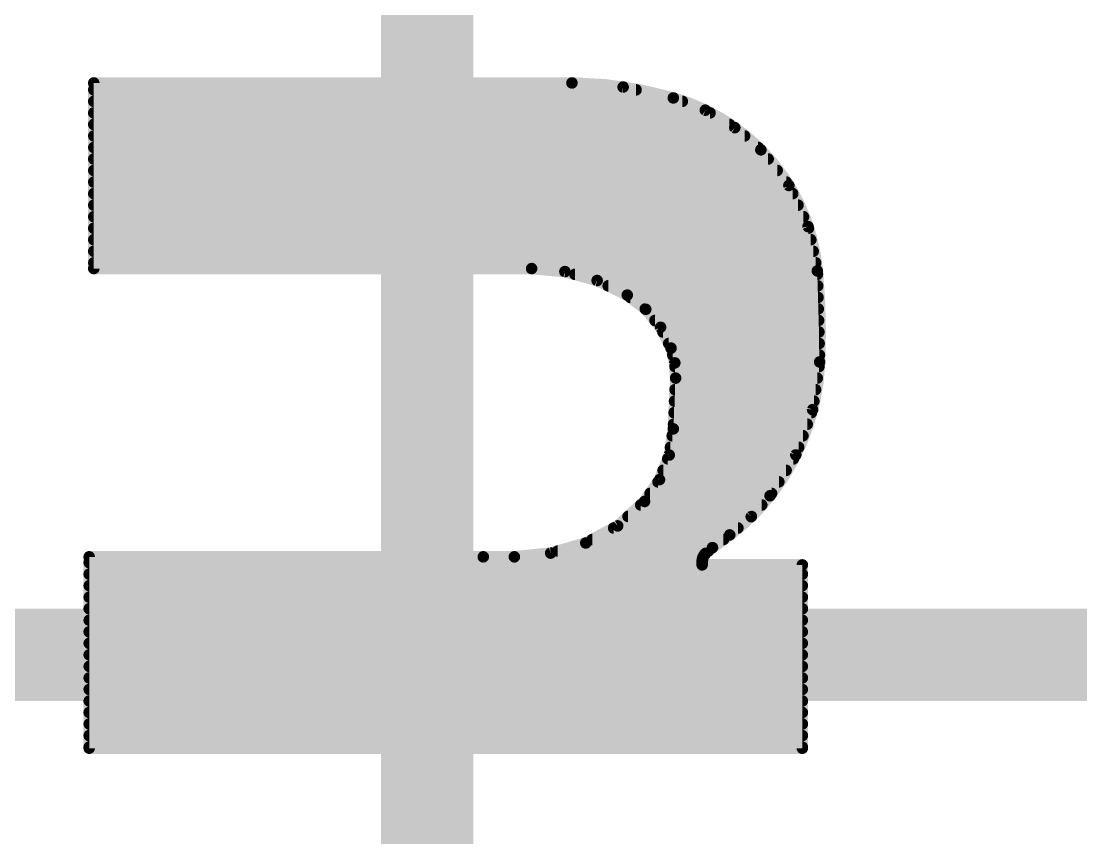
# Model space of a CAD drawing. Extents: x -3.8 to 20.4, y -39.4 to 28.1.
# Drawn here: x 12.225 to 14.561, y 16.107 to 17.906 of the extents above; entities that cross this region are included whole.
import ezdxf

# ---------------------------------------------------------------- set-up
doc = ezdxf.new("R2010")
doc.units = 0
for name, color, linetype in [('1', 12, 'CONTINUOUS'), ('16', 132, 'CONTINUOUS'), ('22', 40, 'CONTINUOUS')]:
    doc.layers.add(name, color=color, linetype=linetype)

msp = doc.modelspace()

# ---------------------------------------------------------------- linework, layer by layer
at = {"layer": '1', "const_width": 0.2032}
msp.add_lwpolyline([(13.12, 15.24), (13.12, 19.138)], dxfattribs=at)
at = {"layer": '16', "const_width": 0.2032}
msp.add_lwpolyline([(1.27, 16.51), (16.256, 16.51)], dxfattribs=at)
at = {"layer": '22'}
for points, const_width in [([(12.385, 17.7762, 1), (12.385, 17.7634)], 0.0127), ([(12.385, 17.7762, 1), (12.385, 17.7634)], 0.0127), ([(12.3913, 17.7698, 1), (12.3787, 17.7698)], 0.0127), ([(12.3913, 17.7698, 1), (12.3787, 17.7698)], 0.0127), ([(13.4396, 17.7761, 1), (13.4386, 17.7635)], 0.0127), ([(13.6627, 17.7368, 0.0668), (13.4391, 17.7698)], 0.0254), ([(13.4392, 17.7761, 1), (13.439, 17.7635)], 0.0127), ([(13.4391, 17.7634, 1), (13.4391, 17.7762)], 0.0127), ([(13.4391, 17.7634, 1), (13.4391, 17.7762)], 0.0127), ([(12.385, 17.761, 1), (12.385, 17.7482)], 0.0127), ([(13.5533, 17.767, 1), (13.5507, 17.7546)], 0.0127), ([(13.5515, 17.7544, 1), (13.5525, 17.7671)], 0.0127), ([(13.5805, 17.7482, 1), (13.5805, 17.761)], 0.0127), ([(12.385, 17.7356, 1), (12.385, 17.7229)], 0.0127), ([(13.665, 17.7427, 1), (13.6604, 17.7309)], 0.0127), ([(13.8557, 17.6225, 0.1281), (13.6627, 17.7368)], 0.0254), ([(13.6645, 17.7429, 1), (13.6609, 17.7307)], 0.0127), ([(13.6609, 17.7307, 1), (13.6645, 17.7429)], 0.0127), ([(13.6614, 17.7306, 1), (13.664, 17.743)], 0.0127), ([(13.6826, 17.7229, 1), (13.6826, 17.7356)], 0.0127), ([(12.385, 17.7102, 1), (12.385, 17.6974)], 0.0127), ([(13.7365, 17.7153, 1), (13.73, 17.7044)], 0.0127), ([(13.731, 17.7039, 1), (13.7355, 17.7158)], 0.0127), ([(13.7435, 17.6974, 1), (13.7435, 17.7102)], 0.0127), ([(12.385, 17.6848, 1), (12.385, 17.672)], 0.0127), ([(13.7864, 17.672, 1), (13.7864, 17.6848)], 0.0127), ([(12.385, 17.6594, 1), (12.385, 17.6467)], 0.0127), ([(13.8023, 17.6762, 1), (13.7941, 17.6666)], 0.0127), ([(13.7949, 17.6659, 1), (13.8014, 17.6769)], 0.0127), ([(13.8198, 17.6467, 1), (13.8198, 17.6594)], 0.0127), ([(12.385, 17.634, 1), (12.385, 17.6212)], 0.0127), ([(13.8497, 17.6212, 1), (13.8497, 17.634)], 0.0127), ([(12.385, 17.6086, 1), (12.385, 17.5958)], 0.0127), ([(13.8607, 17.6264, 1), (13.8507, 17.6186)], 0.0127), ([(13.9802, 17.3558, 0.1741), (13.8557, 17.6225)], 0.0254), ([(13.8602, 17.627, 1), (13.8512, 17.618)], 0.0127), ([(13.8512, 17.618, 1), (13.8602, 17.627)], 0.0127), ([(13.8516, 17.6177, 1), (13.8598, 17.6273)], 0.0127), ([(13.8717, 17.5958, 1), (13.8717, 17.6086)], 0.0127), ([(12.385, 17.5832, 1), (12.385, 17.5705)], 0.0127), ([(13.8917, 17.5705, 1), (13.8917, 17.5832)], 0.0127), ([(12.385, 17.5578, 1), (12.385, 17.545)], 0.0127), ([(13.9232, 17.5467, 1), (13.9117, 17.5413)], 0.0127), ([(13.9116, 17.545, 1), (13.9116, 17.5578)], 0.0127), ([(13.9124, 17.5401, 1), (13.9224, 17.5479)], 0.0127), ([(12.385, 17.5324, 1), (12.385, 17.5196)], 0.0127), ([(13.9259, 17.5196, 1), (13.9259, 17.5324)], 0.0127), ([(12.385, 17.507, 1), (12.385, 17.4943)], 0.0127), ([(13.9377, 17.4943, 1), (13.9377, 17.507)], 0.0127), ([(12.385, 17.4816, 1), (12.385, 17.4688)], 0.0127), ([(13.9496, 17.4688, 1), (13.9496, 17.4816)], 0.0127), ([(12.385, 17.4562, 1), (12.385, 17.4434)], 0.0127), ([(13.9659, 17.4548, 1), (13.9535, 17.4522)], 0.0127), ([(13.9539, 17.4508, 1), (13.9654, 17.4562)], 0.0127), ([(13.9605, 17.4434, 1), (13.9605, 17.4562)], 0.0127), ([(12.385, 17.4308, 1), (12.385, 17.4181)], 0.0127), ([(13.9658, 17.4181, 1), (13.9658, 17.4308)], 0.0127), ([(12.385, 17.4054, 1), (12.385, 17.3926)], 0.0127), ([(13.9711, 17.3926, 1), (13.9711, 17.4054)], 0.0127), ([(12.385, 17.38, 1), (12.385, 17.3672)], 0.0127), ([(13.9765, 17.3672, 1), (13.9765, 17.38)], 0.0127), ([(12.385, 17.3673, 1), (12.385, 17.3545)], 0.0127), ([(12.385, 17.3673, 1), (12.385, 17.3545)], 0.0127), ([(12.3787, 17.3609, 1), (12.3913, 17.3609)], 0.0127), ([(12.3787, 17.3609, 1), (12.3913, 17.3609)], 0.0127), ([(13.3508, 17.3672, 1), (13.3496, 17.3546)], 0.0127), ([(13.5611, 17.3025, 0.136), (13.3502, 17.3609)], 0.0254), ([(13.3502, 17.3672, 1), (13.3502, 17.3546)], 0.0127), ([(13.3502, 17.3545, 1), (13.3502, 17.3673)], 0.0127), ([(13.3502, 17.3545, 1), (13.3502, 17.3673)], 0.0127), ([(13.4253, 17.3604, 1), (13.4219, 17.3482)], 0.0127), ([(13.4231, 17.348, 1), (13.4242, 17.3606)], 0.0127), ([(13.4456, 17.3546, 1), (13.4456, 17.3419)], 0.0127), ([(13.9865, 17.356, 1), (13.9739, 17.3556)], 0.0127), ([(13.9852, 17.1552, 0.0335), (13.9802, 17.3558)], 0.0254), ([(13.9865, 17.3564, 1), (13.9739, 17.3552)], 0.0127), ([(13.9739, 17.3552, 1), (13.9865, 17.3564)], 0.0127), ([(13.974, 17.3545, 1), (13.9864, 17.3571)], 0.0127), ([(13.9804, 17.3419, 1), (13.9804, 17.3546)], 0.0127), ([(13.4975, 17.3403, 1), (13.4919, 17.3289)], 0.0127), ([(13.493, 17.3285, 1), (13.4964, 17.3407)], 0.0127), ([(13.5191, 17.3292, 1), (13.5191, 17.3164)], 0.0127), ([(13.981, 17.3164, 1), (13.981, 17.3292)], 0.0127), ([(13.565, 17.3075, 1), (13.5572, 17.2975)], 0.0127), ([(13.6576, 17.1856, 0.1719), (13.5611, 17.3025)], 0.0254), ([(13.5644, 17.3079, 1), (13.5578, 17.2971)], 0.0127), ([(13.5578, 17.2971, 1), (13.5644, 17.3079)], 0.0127), ([(13.5583, 17.2968, 1), (13.5639, 17.3082)], 0.0127), ([(13.5678, 17.3038, 1), (13.5678, 17.291)], 0.0127), ([(13.9817, 17.291, 1), (13.9817, 17.3038)], 0.0127), ([(13.6009, 17.2784, 1), (13.6009, 17.2657)], 0.0127), ([(13.6068, 17.2753, 1), (13.597, 17.2672)], 0.0127), ([(13.598, 17.2662, 1), (13.6058, 17.2763)], 0.0127), ([(13.9823, 17.2657, 1), (13.9823, 17.2784)], 0.0127), ([(13.6222, 17.253, 1), (13.6222, 17.2402)], 0.0127), ([(13.6403, 17.2344, 1), (13.629, 17.2288)], 0.0127), ([(13.6297, 17.2276, 1), (13.6395, 17.2356)], 0.0127), ([(13.9829, 17.2402, 1), (13.9829, 17.253)], 0.0127), ([(13.6398, 17.2276, 1), (13.6398, 17.2148)], 0.0127), ([(13.9836, 17.2148, 1), (13.9836, 17.2276)], 0.0127), ([(13.6525, 17.2022, 1), (13.6525, 17.1895)], 0.0127), ([(13.6638, 17.1872, 1), (13.6514, 17.184)], 0.0127), ([(13.6677, 17.1196, 0.0992), (13.6576, 17.1856)], 0.0254), ([(13.6636, 17.1878, 1), (13.6516, 17.1834)], 0.0127), ([(13.6516, 17.1834, 1), (13.6636, 17.1878)], 0.0127), ([(13.6519, 17.1828, 1), (13.6633, 17.1884)], 0.0127), ([(13.9842, 17.1895, 1), (13.9842, 17.2022)], 0.0127), ([(13.6615, 17.1768, 1), (13.6615, 17.164)], 0.0127), ([(13.9848, 17.164, 1), (13.9848, 17.1768)], 0.0127), ([(13.6723, 17.1534, 1), (13.6596, 17.1528)], 0.0127), ([(13.6598, 17.1515, 1), (13.6721, 17.1547)], 0.0127), ([(13.6664, 17.1514, 1), (13.6664, 17.1386)], 0.0127), ([(13.876, 16.8605, 0.1577), (13.9852, 17.1552)], 0.0254), ([(13.9915, 17.1543, 1), (13.9789, 17.1561)], 0.0127), ([(13.9789, 17.1555, 1), (13.9915, 17.1549)], 0.0127), ([(13.9915, 17.1549, 1), (13.9789, 17.1555)], 0.0127), ([(13.9789, 17.155, 1), (13.9915, 17.1554)], 0.0127), ([(13.9837, 17.1386, 1), (13.9837, 17.1514)], 0.0127), ([(13.6677, 17.1196, 0.0006), (13.6627, 17.0078)], 0.0254), ([(13.6677, 17.126, 1), (13.6677, 17.1133)], 0.0127), ([(13.6614, 17.1199, 1), (13.674, 17.1193)], 0.0127), ([(13.674, 17.1193, 1), (13.6614, 17.1199)], 0.0127), ([(13.674, 17.1193, 1), (13.6614, 17.1199)], 0.0127), ([(13.6614, 17.1193, 1), (13.674, 17.1199)], 0.0127), ([(13.98, 17.1133, 1), (13.98, 17.126)], 0.0127), ([(13.6666, 17.1006, 1), (13.6666, 17.0878)], 0.0127), ([(13.9762, 17.0878, 1), (13.9762, 17.1006)], 0.0127), ([(13.6654, 17.0752, 1), (13.6654, 17.0624)], 0.0127), ([(13.9725, 17.0624, 1), (13.9725, 17.0752)], 0.0127), ([(13.6643, 17.0498, 1), (13.6643, 17.0371)], 0.0127), ([(13.9634, 17.051, 1), (13.976, 17.0491)], 0.0127), ([(13.9757, 17.0478, 1), (13.9638, 17.0522)], 0.0127), ([(13.9672, 17.0371, 1), (13.9672, 17.0498)], 0.0127), ([(13.6632, 17.0244, 1), (13.6632, 17.0116)], 0.0127), ([(13.9578, 17.0116, 1), (13.9578, 17.0244)], 0.0127), ([(13.5992, 16.8478, 0.1688), (13.6627, 17.0078)], 0.0254), ([(13.6564, 17.0081, 1), (13.669, 17.0075)], 0.0127), ([(13.6564, 17.0081, 1), (13.669, 17.0075)], 0.0127), ([(13.669, 17.0068, 1), (13.6564, 17.0088)], 0.0127), ([(13.669, 17.0075, 1), (13.6564, 17.0081)], 0.0127), ([(13.6603, 16.999, 1), (13.6603, 16.9862)], 0.0127), ([(13.9484, 16.9862, 1), (13.9484, 16.999)], 0.0127), ([(13.6596, 16.9478, 1), (13.6478, 16.9525)], 0.0127), ([(13.6564, 16.9736, 1), (13.6564, 16.9609)], 0.0127), ([(13.9381, 16.947, 1), (13.9274, 16.9538)], 0.0127), ([(13.939, 16.9609, 1), (13.939, 16.9736)], 0.0127), ([(13.6504, 16.9482, 1), (13.6504, 16.9354)], 0.0127), ([(13.6474, 16.9511, 1), (13.66, 16.9492)], 0.0127), ([(13.9268, 16.9526, 1), (13.9387, 16.9482)], 0.0127), ([(13.9274, 16.9354, 1), (13.9274, 16.9482)], 0.0127), ([(13.6403, 16.9228, 1), (13.6403, 16.91)], 0.0127), ([(13.9113, 16.91, 1), (13.9113, 16.9228)], 0.0127), ([(13.6288, 16.8974, 1), (13.6288, 16.8847)], 0.0127), ([(13.6263, 16.8983, 1), (13.6381, 16.8936)], 0.0127), ([(13.6374, 16.8923, 1), (13.6269, 16.8995)], 0.0127), ([(13.8953, 16.8847, 1), (13.8953, 16.8974)], 0.0127), ([(13.6114, 16.872, 1), (13.6114, 16.8592)], 0.0127), ([(13.7871, 16.7742, 0.0664), (13.876, 16.8605)], 0.0254), ([(13.871, 16.8644, 1), (13.881, 16.8566)], 0.0127), ([(13.8706, 16.8639, 1), (13.8814, 16.8571)], 0.0127), ([(13.881, 16.8566, 1), (13.871, 16.8644)], 0.0127), ([(13.8807, 16.8562, 1), (13.8713, 16.8648)], 0.0127), ([(13.8792, 16.8592, 1), (13.8792, 16.872)], 0.0127), ([(13.4696, 16.7564, 0.1229), (13.5992, 16.8478)], 0.0254), ([(13.5908, 16.8466, 1), (13.5908, 16.8338)], 0.0127), ([(13.5944, 16.8519, 1), (13.604, 16.8437)], 0.0127), ([(13.594, 16.8514, 1), (13.6044, 16.8442)], 0.0127), ([(13.604, 16.8437, 1), (13.5944, 16.8519)], 0.0127), ([(13.6035, 16.8431, 1), (13.5949, 16.8525)], 0.0127), ([(13.8577, 16.8338, 1), (13.8577, 16.8466)], 0.0127), ([(13.5628, 16.8212, 1), (13.5628, 16.8085)], 0.0127), ([(13.8297, 16.8187, 1), (13.8391, 16.8101)], 0.0127), ([(13.8385, 16.8096, 1), (13.8303, 16.8192)], 0.0127), ([(13.8348, 16.8085, 1), (13.8348, 16.8212)], 0.0127), ([(13.5312, 16.7958, 1), (13.5312, 16.783)], 0.0127), ([(13.5358, 16.7988, 1), (13.5443, 16.7894)], 0.0127), ([(13.543, 16.7885, 1), (13.537, 16.7997)], 0.0127), ([(13.805, 16.783, 1), (13.805, 16.7958)], 0.0127), ([(13.4838, 16.7704, 1), (13.4838, 16.7576)], 0.0127), ([(13.749, 16.7462, 0.0022), (13.7871, 16.7742)], 0.0254), ([(13.7732, 16.7576, 1), (13.7732, 16.7704)], 0.0127), ([(13.7833, 16.7793, 1), (13.7909, 16.7691)], 0.0127), ([(13.783, 16.779, 1), (13.7912, 16.7694)], 0.0127), ([(13.7909, 16.7691, 1), (13.7833, 16.7793)], 0.0127), ([(13.7909, 16.7691, 1), (13.7833, 16.7793)], 0.0127), ([(13.3121, 16.7259, 0.0895), (13.4696, 16.7564)], 0.0254), ([(13.4078, 16.745, 1), (13.4078, 16.7323)], 0.0127), ([(13.4673, 16.7623, 1), (13.4719, 16.7505)], 0.0127), ([(13.4666, 16.762, 1), (13.4726, 16.7508)], 0.0127), ([(13.4719, 16.7505, 1), (13.4673, 16.7623)], 0.0127), ([(13.4714, 16.7503, 1), (13.4678, 16.7625)], 0.0127), ([(13.749, 16.7462, 0.0333), (13.7338, 16.7335)], 0.0254), ([(13.7399, 16.7323, 1), (13.7399, 16.745)], 0.0127), ([(13.7452, 16.7513, 1), (13.7528, 16.7411)], 0.0127), ([(13.7453, 16.7513, 1), (13.7527, 16.7411)], 0.0127), ([(13.7531, 16.7413, 1), (13.7449, 16.7511)], 0.0127), ([(13.7527, 16.7411, 1), (13.7453, 16.7513)], 0.0127), ([(12.3749, 16.7323, 1), (12.3749, 16.7195)], 0.0127), ([(12.3749, 16.7323, 1), (12.3749, 16.7195)], 0.0127), ([(12.3812, 16.7259, 1), (12.3686, 16.7259)], 0.0127), ([(12.3812, 16.7259, 1), (12.3686, 16.7259)], 0.0127), ([(13.2436, 16.7259, 0.0064), (13.3121, 16.7259)], 0.0254), ([(13.2437, 16.7322, 1), (13.2435, 16.7196)], 0.0127), ([(13.2436, 16.7195, 1), (13.2436, 16.7323)], 0.0127), ([(13.3115, 16.7322, 1), (13.3127, 16.7196)], 0.0127), ([(13.312, 16.7322, 1), (13.3122, 16.7196)], 0.0127), ([(13.3122, 16.7196, 1), (13.312, 16.7322)], 0.0127), ([(13.3121, 16.7195, 1), (13.3121, 16.7323)], 0.0127), ([(13.3905, 16.7402, 1), (13.394, 16.728)], 0.0127), ([(13.3929, 16.7278, 1), (13.3916, 16.7404)], 0.0127), ([(13.7338, 16.7335, 0.205), (13.7262, 16.7157)], 0.0254), ([(13.7325, 16.7157, 1), (13.7199, 16.7157)], 0.0127), ([(13.7325, 16.7157, 1), (13.7199, 16.7157)], 0.0127), ([(13.723, 16.729, 1), (13.7334, 16.7218)], 0.0127), ([(13.7344, 16.7241, 1), (13.722, 16.7266)], 0.0127), ([(13.7297, 16.7384, 1), (13.7379, 16.7286)], 0.0127), ([(13.7294, 16.7381, 1), (13.7382, 16.7289)], 0.0127), ([(13.739, 16.7299, 1), (13.7286, 16.7371)], 0.0127), ([(13.7382, 16.7289, 1), (13.7294, 16.7381)], 0.0127), ([(12.3749, 16.7196, 1), (12.3749, 16.7068)], 0.0127), ([(13.72, 16.717, 1), (13.7324, 16.7144)], 0.0127), ([(13.7262, 16.7145, 1), (13.7262, 16.7018)], 0.0127), ([(13.7262, 16.7145, 1), (13.7262, 16.7018)], 0.0127), ([(13.7199, 16.7157, 1), (13.7325, 16.7157)], 0.0127), ([(13.7199, 16.7081, 1), (13.7325, 16.7081)], 0.0127), ([(13.7199, 16.7081, 1), (13.7325, 16.7081)], 0.0127), ([(13.7262, 16.7068, 1), (13.7262, 16.7196)], 0.0127), ([(13.9535, 16.7081, 1), (13.9408, 16.7081)], 0.0127), ([(13.9535, 16.7081, 1), (13.9408, 16.7081)], 0.0127), ([(13.9471, 16.7018, 1), (13.9471, 16.7145)], 0.0127), ([(13.9471, 16.7018, 1), (13.9471, 16.7145)], 0.0127), ([(12.3749, 16.6942, 1), (12.3749, 16.6814)], 0.0127), ([(13.9471, 16.6814, 1), (13.9471, 16.6942)], 0.0127), ([(12.3749, 16.6688, 1), (12.3749, 16.6561)], 0.0127), ([(13.9471, 16.6561, 1), (13.9471, 16.6688)], 0.0127), ([(12.3749, 16.6434, 1), (12.3749, 16.6306)], 0.0127), ([(13.9471, 16.6306, 1), (13.9471, 16.6434)], 0.0127), ([(12.3749, 16.618, 1), (12.3749, 16.6052)], 0.0127), ([(13.9471, 16.6052, 1), (13.9471, 16.618)], 0.0127), ([(12.3749, 16.5926, 1), (12.3749, 16.5799)], 0.0127), ([(13.9471, 16.5799, 1), (13.9471, 16.5926)], 0.0127), ([(12.3749, 16.5672, 1), (12.3749, 16.5544)], 0.0127), ([(13.9471, 16.5544, 1), (13.9471, 16.5672)], 0.0127), ([(12.3749, 16.5418, 1), (12.3749, 16.529)], 0.0127), ([(13.9471, 16.529, 1), (13.9471, 16.5418)], 0.0127), ([(12.3749, 16.5164, 1), (12.3749, 16.5037)], 0.0127), ([(13.9471, 16.5037, 1), (13.9471, 16.5164)], 0.0127), ([(12.3749, 16.491, 1), (12.3749, 16.4782)], 0.0127), ([(13.9471, 16.4782, 1), (13.9471, 16.491)], 0.0127), ([(12.3749, 16.4656, 1), (12.3749, 16.4528)], 0.0127), ([(13.9471, 16.4528, 1), (13.9471, 16.4656)], 0.0127), ([(12.3749, 16.4402, 1), (12.3749, 16.4275)], 0.0127), ([(13.9471, 16.4275, 1), (13.9471, 16.4402)], 0.0127), ([(12.3749, 16.4148, 1), (12.3749, 16.402)], 0.0127), ([(13.9471, 16.402, 1), (13.9471, 16.4148)], 0.0127), ([(12.3749, 16.3894, 1), (12.3749, 16.3766)], 0.0127), ([(13.9471, 16.3766, 1), (13.9471, 16.3894)], 0.0127), ([(12.3749, 16.364, 1), (12.3749, 16.3513)], 0.0127), ([(13.9471, 16.3513, 1), (13.9471, 16.364)], 0.0127), ([(12.3749, 16.3386, 1), (12.3749, 16.3258)], 0.0127), ([(13.9471, 16.3258, 1), (13.9471, 16.3386)], 0.0127), ([(12.3749, 16.3132, 1), (12.3749, 16.3004)], 0.0127), ([(12.3749, 16.3107, 1), (12.3749, 16.298)], 0.0127), ([(12.3749, 16.3107, 1), (12.3749, 16.298)], 0.0127), ([(12.3686, 16.3043, 1), (12.3812, 16.3043)], 0.0127), ([(12.3686, 16.3043, 1), (12.3812, 16.3043)], 0.0127), ([(13.9408, 16.3043, 1), (13.9535, 16.3043)], 0.0127), ([(13.9408, 16.3043, 1), (13.9535, 16.3043)], 0.0127), ([(13.9471, 16.3004, 1), (13.9471, 16.3132)], 0.0127), ([(13.9471, 16.298, 1), (13.9471, 16.3107)], 0.0127), ([(13.9471, 16.298, 1), (13.9471, 16.3107)], 0.0127)]:
    msp.add_lwpolyline(points, format="xyb", dxfattribs=dict(at, const_width=const_width))
at = {"layer": '22', "const_width": 0.0254}
for points in [[(13.4391, 17.7698), (12.385, 17.7698)], [(12.385, 17.7698), (12.385, 17.3609)], [(13.4391, 17.7698), (12.385, 17.7698)], [(12.385, 17.7698), (12.385, 17.3609)], [(13.552, 17.7608), (13.4391, 17.7698)], [(12.385, 17.7546), (13.5805, 17.7546)], [(13.6627, 17.7368), (13.552, 17.7608)], [(12.385, 17.7292), (13.6826, 17.7292)], [(13.7332, 17.7099), (13.6627, 17.7368)], [(12.385, 17.7038), (13.7435, 17.7038)], [(13.7982, 17.6714), (13.7332, 17.7099)], [(12.385, 17.6784), (13.7864, 17.6784)], [(12.385, 17.653), (13.8198, 17.653)], [(13.8557, 17.6225), (13.7982, 17.6714)], [(12.385, 17.6276), (13.8497, 17.6276)], [(12.385, 17.6022), (13.8717, 17.6022)], [(13.9174, 17.544), (13.8557, 17.6225)], [(12.385, 17.5768), (13.8917, 17.5768)], [(12.385, 17.5514), (13.9116, 17.5514)], [(13.9597, 17.4535), (13.9174, 17.544)], [(12.385, 17.526), (13.9259, 17.526)], [(12.385, 17.5006), (13.9377, 17.5006)], [(12.385, 17.4752), (13.9496, 17.4752)], [(12.385, 17.4498), (13.9605, 17.4498)], [(13.9802, 17.3558), (13.9597, 17.4535)], [(12.385, 17.4244), (13.9658, 17.4244)], [(12.385, 17.399), (13.9711, 17.399)], [(12.385, 17.3736), (13.9765, 17.3736)], [(12.385, 17.3609), (13.3502, 17.3609)], [(12.385, 17.3609), (13.3502, 17.3609)], [(13.3502, 17.3609), (13.4236, 17.3543)], [(13.4236, 17.3543), (13.4947, 17.3346)], [(13.4456, 17.3482), (13.9804, 17.3482)], [(13.9852, 17.1552), (13.9802, 17.3558)], [(13.4947, 17.3346), (13.5611, 17.3025)], [(13.5191, 17.3228), (13.981, 17.3228)], [(13.5611, 17.3025), (13.6019, 17.2712)], [(13.5678, 17.2974), (13.9817, 17.2974)], [(13.6009, 17.272), (13.9823, 17.272)], [(13.6019, 17.2712), (13.6346, 17.2316)], [(13.6222, 17.2466), (13.9829, 17.2466)], [(13.6346, 17.2316), (13.6576, 17.1856)], [(13.6398, 17.2212), (13.9836, 17.2212)], [(13.6525, 17.1958), (13.9842, 17.1958)], [(13.6576, 17.1856), (13.6659, 17.1531)], [(13.6615, 17.1704), (13.9848, 17.1704)], [(13.6659, 17.1531), (13.6677, 17.1196)], [(13.6664, 17.145), (13.9837, 17.145)], [(13.9697, 17.05), (13.9852, 17.1552)], [(13.6677, 17.1196), (13.6627, 17.0078)], [(13.6677, 17.1196), (13.98, 17.1196)], [(13.6666, 17.0942), (13.9762, 17.0942)], [(13.6654, 17.0688), (13.9725, 17.0688)], [(13.6643, 17.0434), (13.9672, 17.0434)], [(13.9328, 16.9504), (13.9697, 17.05)], [(13.6632, 17.018), (13.9578, 17.018)], [(13.6627, 17.0078), (13.6537, 16.9502)], [(13.6603, 16.9926), (13.9484, 16.9926)], [(13.6537, 16.9502), (13.6322, 16.8959)], [(13.6564, 16.9672), (13.939, 16.9672)], [(13.876, 16.8605), (13.9328, 16.9504)], [(13.6504, 16.9418), (13.9274, 16.9418)], [(13.6403, 16.9164), (13.9113, 16.9164)], [(13.6322, 16.8959), (13.5992, 16.8478)], [(13.6288, 16.891), (13.8953, 16.891)], [(13.6114, 16.8656), (13.8792, 16.8656)], [(13.8344, 16.8144), (13.876, 16.8605)], [(13.5992, 16.8478), (13.54, 16.7941)], [(13.5908, 16.8402), (13.8577, 16.8402)], [(13.5628, 16.8148), (13.8348, 16.8148)], [(13.7871, 16.7742), (13.8344, 16.8144)], [(13.54, 16.7941), (13.4696, 16.7564)], [(13.5312, 16.7894), (13.805, 16.7894)], [(13.4838, 16.764), (13.7732, 16.764)], [(13.749, 16.7462), (13.7871, 16.7742)], [(13.4696, 16.7564), (13.3922, 16.7341)], [(13.4078, 16.7386), (13.7399, 16.7386)], [(13.7338, 16.7335), (13.749, 16.7462)], [(13.3121, 16.7259), (12.3749, 16.7259)], [(12.3749, 16.7259), (12.3749, 16.3043)], [(13.2436, 16.7259), (12.3749, 16.7259)], [(12.3749, 16.7259), (12.3749, 16.3043)], [(13.3922, 16.7341), (13.3121, 16.7259)], [(13.7262, 16.7157), (13.7282, 16.7254)], [(13.7262, 16.7081), (13.7262, 16.7157)], [(13.7262, 16.7081), (13.7262, 16.7157)], [(13.7282, 16.7254), (13.7338, 16.7335)], [(12.3749, 16.7132), (13.7262, 16.7132)], [(13.9471, 16.7081), (13.7262, 16.7081)], [(13.9471, 16.7081), (13.7262, 16.7081)], [(13.9471, 16.3043), (13.9471, 16.7081)], [(13.9471, 16.3043), (13.9471, 16.7081)], [(12.3749, 16.6878), (13.9471, 16.6878)], [(12.3749, 16.6624), (13.9471, 16.6624)], [(12.3749, 16.637), (13.9471, 16.637)], [(12.3749, 16.6116), (13.9471, 16.6116)], [(12.3749, 16.5862), (13.9471, 16.5862)], [(12.3749, 16.5608), (13.9471, 16.5608)], [(12.3749, 16.5354), (13.9471, 16.5354)], [(12.3749, 16.51), (13.9471, 16.51)], [(12.3749, 16.4846), (13.9471, 16.4846)], [(12.3749, 16.4592), (13.9471, 16.4592)], [(12.3749, 16.4338), (13.9471, 16.4338)], [(12.3749, 16.4084), (13.9471, 16.4084)], [(12.3749, 16.383), (13.9471, 16.383)], [(12.3749, 16.3576), (13.9471, 16.3576)], [(12.3749, 16.3322), (13.9471, 16.3322)], [(12.3749, 16.3068), (13.9471, 16.3068)], [(12.3749, 16.3043), (13.9471, 16.3043)], [(12.3749, 16.3043), (13.9471, 16.3043)]]:
    msp.add_lwpolyline(points, dxfattribs=at)

doc.saveas('drawing.dxf')
